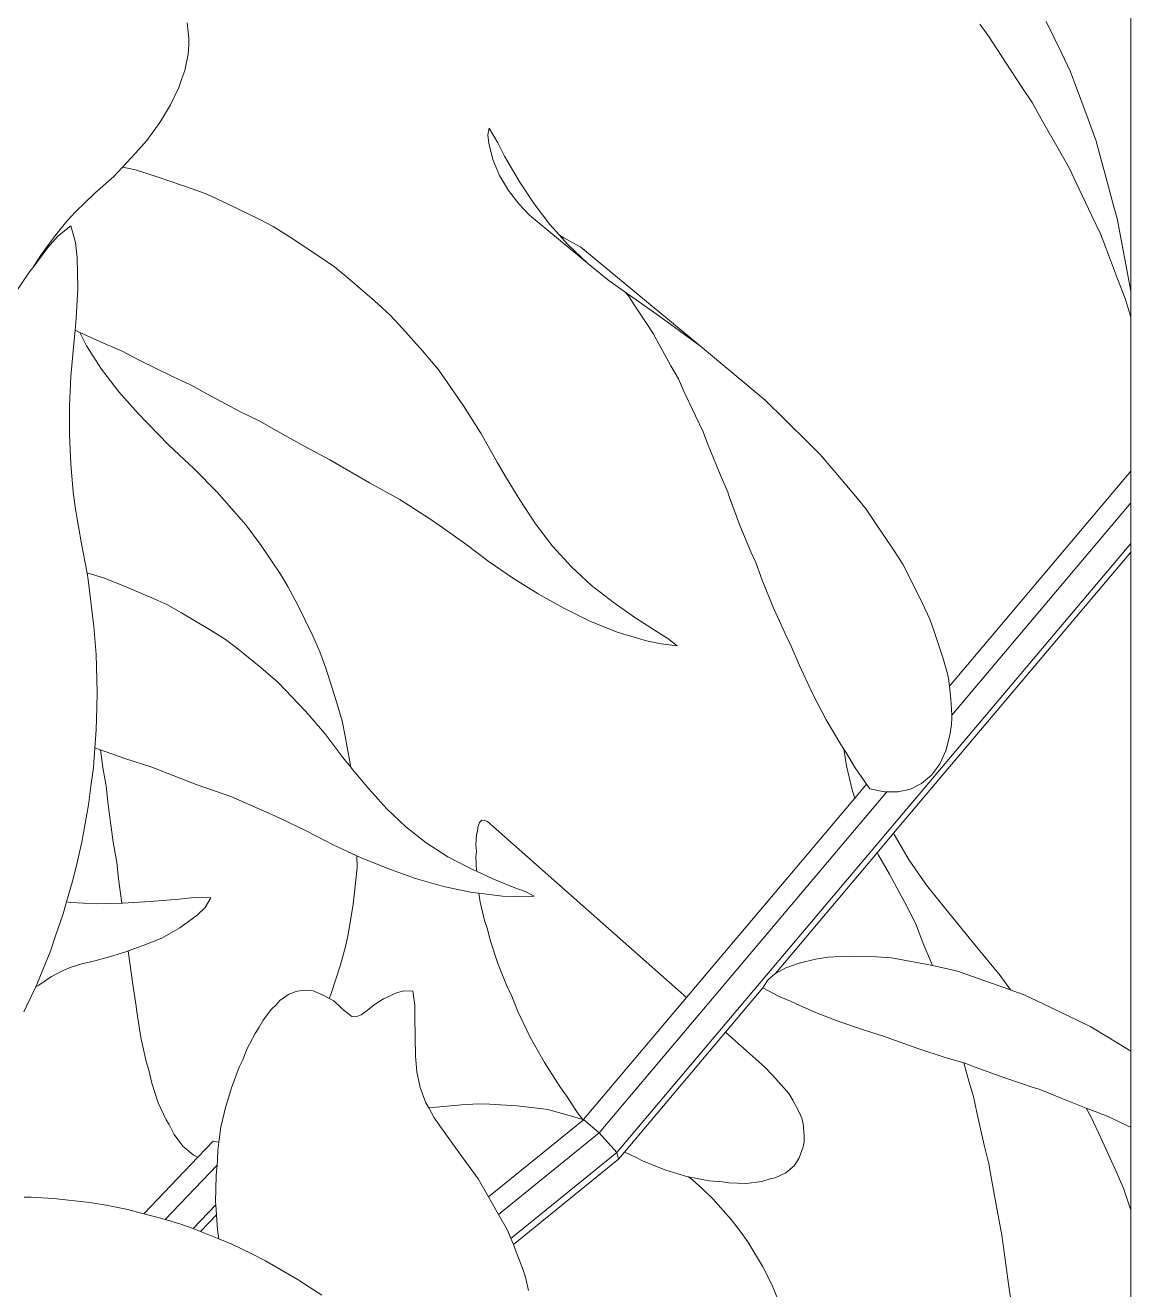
# Model space of a CAD drawing. Header units: metres. Extents: x 12.2 to 77.2, y 18.8 to 35.5.
# Drawn here: x 61.8516 to 62.0748, y 30.0491 to 30.3045 of the extents above; entities that cross this region are included whole.
import ezdxf

# ---------------------------------------------------------------- set-up
doc = ezdxf.new("R2010")
doc.units = ezdxf.units.M
doc.layers.add('0inne_gulv', color=7, linetype='Continuous', lineweight=13)

# ---------------------------------------------------------------- blocks, each defined once
blk = doc.blocks.new('One bedroom house rs')
for p, q in [((-8.48723, 0.20285), (-8.48723, -1.73512)), ((-8.67773, -1.68089), (-8.6774, -1.68396)), ((-8.51585, -1.68363), (-8.51772, -1.68115)), ((-8.50428, -1.68064), (-8.50123, -1.68694)), ((-8.67758, -1.68719), (-8.67743, -1.68526)), ((-8.6774, -1.68396), (-8.67743, -1.68526)), ((-8.51338, -1.68748), (-8.51585, -1.68363)), ((-8.67826, -1.69052), (-8.67758, -1.68719)), ((-8.51338, -1.68748), (-8.50921, -1.69386)), ((-8.50123, -1.68694), (-8.49939, -1.69081)), ((-8.6788, -1.69211), (-8.67826, -1.69052)), ((-8.67944, -1.69394), (-8.6788, -1.69211)), ((-8.49838, -1.69349), (-8.49939, -1.69081)), ((-8.68112, -1.69746), (-8.67944, -1.69394)), ((-8.50921, -1.69386), (-8.50713, -1.69699)), ((-8.49584, -1.70034), (-8.49838, -1.69349)), ((-8.68112, -1.69746), (-8.68236, -1.69946)), ((-8.50713, -1.69699), (-8.50529, -1.7003)), ((-8.68236, -1.69946), (-8.68327, -1.701)), ((-8.50529, -1.7003), (-8.50164, -1.70677)), ((-8.49584, -1.70034), (-8.49421, -1.70482)), ((-8.68592, -1.70465), (-8.68327, -1.701)), ((-8.61679, -1.70218), (-8.61701, -1.70352)), ((-8.61679, -1.70218), (-8.61505, -1.70514)), ((-8.68818, -1.70722), (-8.68592, -1.70465)), ((-8.61686, -1.70517), (-8.61701, -1.70352)), ((-8.61686, -1.70517), (-8.61602, -1.7085)), ((-8.61368, -1.7078), (-8.61505, -1.70514)), ((-8.49421, -1.70482), (-8.49387, -1.70604)), ((-8.49387, -1.70604), (-8.49224, -1.71202)), ((-8.69079, -1.71002), (-8.68818, -1.70722)), ((-8.61466, -1.7117), (-8.61602, -1.7085)), ((-8.61368, -1.7078), (-8.61074, -1.71286)), ((-8.50164, -1.70677), (-8.49961, -1.71031)), ((-8.69257, -1.71192), (-8.69079, -1.71002)), ((-8.68944, -1.71029), (-8.69079, -1.71002)), ((-8.6882, -1.71058), (-8.68944, -1.71029)), ((-8.68361, -1.71204), (-8.6882, -1.71058)), ((-8.49824, -1.71324), (-8.49961, -1.71031)), ((-8.6964, -1.71529), (-8.69257, -1.71192)), ((-8.68361, -1.71204), (-8.67657, -1.71447)), ((-8.61284, -1.71476), (-8.61466, -1.7117)), ((-8.6077, -1.71745), (-8.61074, -1.71286)), ((-8.49516, -1.71973), (-8.49824, -1.71324)), ((-8.49224, -1.71202), (-8.49062, -1.71805)), ((-8.70029, -1.71904), (-8.6964, -1.71529)), ((-8.67657, -1.71447), (-8.67381, -1.7155)), ((-8.66978, -1.71736), (-8.67381, -1.7155)), ((-8.6108, -1.71747), (-8.61284, -1.71476)), ((-8.66322, -1.72057), (-8.66978, -1.71736)), ((-8.6108, -1.71747), (-8.60861, -1.71976)), ((-8.60451, -1.72164), (-8.6077, -1.71745)), ((-8.49062, -1.71805), (-8.48999, -1.72044)), ((-8.70478, -1.72429), (-8.70206, -1.72098)), ((-8.70206, -1.72098), (-8.70029, -1.71904)), ((-8.66322, -1.72057), (-8.66039, -1.72205)), ((-8.60861, -1.71976), (-8.59694, -1.72941)), ((-8.49333, -1.72353), (-8.49516, -1.71973)), ((-8.48723, -1.73512), (-8.48999, -1.72044)), ((-8.70125, -1.72192), (-8.7039, -1.72399)), ((-8.70125, -1.72192), (-8.70029, -1.72523)), ((-8.66039, -1.72205), (-8.65695, -1.72419)), ((-8.60451, -1.72164), (-8.60259, -1.72378)), ((-8.60259, -1.72378), (-8.60172, -1.72429)), ((-8.60259, -1.72378), (-8.60094, -1.72562)), ((-8.49233, -1.72616), (-8.49333, -1.72353)), ((-8.70587, -1.7263), (-8.70895, -1.73036)), ((-8.70478, -1.72429), (-8.70732, -1.72784)), ((-8.70587, -1.7263), (-8.7039, -1.72399)), ((-8.7, -1.72831), (-8.70029, -1.72523)), ((-8.65695, -1.72419), (-8.65095, -1.72815)), ((-8.60172, -1.72429), (-8.6005, -1.72497)), ((-8.60094, -1.72562), (-8.59694, -1.72941)), ((-8.6005, -1.72497), (-8.59828, -1.72618)), ((-8.59828, -1.72618), (-8.57408, -1.74618)), ((-8.49233, -1.72616), (-8.48987, -1.73257)), ((-8.70895, -1.73036), (-8.70732, -1.72784)), ((-8.7, -1.72831), (-8.69986, -1.73452)), ((-8.65095, -1.72815), (-8.64803, -1.73018)), ((-8.71295, -1.73615), (-8.70958, -1.73119)), ((-8.70895, -1.73036), (-8.70958, -1.73119)), ((-8.64803, -1.73018), (-8.64527, -1.73244)), ((-8.59694, -1.72941), (-8.59253, -1.73301)), ((-8.63991, -1.73707), (-8.64527, -1.73244)), ((-8.59253, -1.73301), (-8.58939, -1.73521)), ((-8.48833, -1.73654), (-8.48987, -1.73257)), ((-8.70014, -1.74054), (-8.69986, -1.73452)), ((-8.58867, -1.73604), (-8.58939, -1.73521)), ((-8.58939, -1.73521), (-8.58774, -1.73638)), ((-8.58738, -1.73807), (-8.58867, -1.73604)), ((-8.583, -1.73976), (-8.58774, -1.73638)), ((-8.48802, -1.73764), (-8.48833, -1.73654)), ((-8.48723, -1.73512), (-8.48723, -1.74035)), ((-8.63684, -1.73987), (-8.63991, -1.73707)), ((-8.58738, -1.73807), (-8.58496, -1.7417)), ((-8.48723, -1.74035), (-8.48802, -1.73764)), ((-8.70039, -1.74299), (-8.70014, -1.74054)), ((-8.63487, -1.74195), (-8.63684, -1.73987)), ((-8.58496, -1.7417), (-8.58363, -1.74361)), ((-8.583, -1.73976), (-8.58008, -1.74185)), ((-8.48723, -1.74035), (-8.48723, -1.77145)), ((-8.70074, -1.74643), (-8.70039, -1.74299)), ((-8.70039, -1.74299), (-8.69943, -1.74342)), ((-8.69805, -1.74611), (-8.69943, -1.74342)), ((-8.69943, -1.74342), (-8.69406, -1.74587)), ((-8.63487, -1.74195), (-8.63021, -1.74717)), ((-8.58363, -1.74361), (-8.58251, -1.74575)), ((-8.58008, -1.74185), (-8.57408, -1.74618)), ((-8.70074, -1.74643), (-8.70123, -1.75233)), ((-8.69805, -1.74611), (-8.69503, -1.75087)), ((-8.69406, -1.74587), (-8.69102, -1.74717)), ((-8.58251, -1.74575), (-8.58006, -1.7502)), ((-8.56105, -1.7571), (-8.57408, -1.74618)), ((-8.68731, -1.7491), (-8.69102, -1.74717)), ((-8.68055, -1.75242), (-8.68731, -1.7491)), ((-8.63021, -1.74717), (-8.62693, -1.75108)), ((-8.69503, -1.75087), (-8.69156, -1.75543)), ((-8.62693, -1.75108), (-8.62196, -1.75824)), ((-8.58006, -1.7502), (-8.57856, -1.7528)), ((-8.70123, -1.75233), (-8.70149, -1.75823)), ((-8.67709, -1.75402), (-8.68055, -1.75242)), ((-8.6738, -1.75585), (-8.67709, -1.75402)), ((-8.57758, -1.75503), (-8.57856, -1.7528)), ((-8.68765, -1.75977), (-8.69156, -1.75543)), ((-8.66709, -1.75937), (-8.6738, -1.75585)), ((-8.57514, -1.76027), (-8.57758, -1.75503)), ((-8.5571, -1.76098), (-8.56105, -1.7571)), ((-8.70149, -1.75823), (-8.7015, -1.76412)), ((-8.66709, -1.75937), (-8.66305, -1.76137)), ((-8.62196, -1.75824), (-8.61843, -1.76379)), ((-8.68765, -1.75977), (-8.68377, -1.76385)), ((-8.66305, -1.76137), (-8.66042, -1.76291)), ((-8.57354, -1.76352), (-8.57514, -1.76027)), ((-8.55193, -1.76608), (-8.5571, -1.76098)), ((-8.7015, -1.76412), (-8.70128, -1.76995)), ((-8.68377, -1.76385), (-8.68137, -1.76625)), ((-8.65385, -1.76656), (-8.66042, -1.76291)), ((-8.61519, -1.76963), (-8.61843, -1.76379)), ((-8.57267, -1.76583), (-8.57354, -1.76352)), ((-8.68137, -1.76625), (-8.67638, -1.77089)), ((-8.64893, -1.76913), (-8.65385, -1.76656)), ((-8.57267, -1.76583), (-8.57028, -1.77178)), ((-8.55193, -1.76608), (-8.54991, -1.76809)), ((-8.64097, -1.77383), (-8.64893, -1.76913)), ((-8.6135, -1.77251), (-8.61519, -1.76963)), ((-8.54991, -1.76809), (-8.54717, -1.77131)), ((-8.70078, -1.77566), (-8.70128, -1.76995)), ((-8.67638, -1.77089), (-8.67171, -1.77569)), ((-8.5686, -1.77569), (-8.57028, -1.77178)), ((-8.54717, -1.77131), (-8.54275, -1.77659)), ((-8.52384, -1.81486), (-8.48723, -1.77145)), ((-8.48723, -1.77145), (-8.48723, -1.77787)), ((-8.63478, -1.7772), (-8.64097, -1.77383)), ((-8.6135, -1.77251), (-8.61058, -1.77724)), ((-8.70078, -1.77566), (-8.70033, -1.77912)), ((-8.67171, -1.77569), (-8.66588, -1.78232)), ((-8.62899, -1.78095), (-8.63478, -1.7772)), ((-8.60745, -1.7821), (-8.61058, -1.77724)), ((-8.56824, -1.77679), (-8.5686, -1.77569)), ((-8.56623, -1.7822), (-8.56824, -1.77679)), ((-8.54064, -1.77915), (-8.54275, -1.77659)), ((-8.70033, -1.77912), (-8.69909, -1.78615)), ((-8.53874, -1.78194), (-8.54064, -1.77915)), ((-8.52337, -1.82072), (-8.48723, -1.77787)), ((-8.48723, -1.77787), (-8.48723, -1.78605)), ((-8.66588, -1.78232), (-8.66284, -1.78646)), ((-8.62615, -1.78289), (-8.62899, -1.78095)), ((-8.60399, -1.78662), (-8.60745, -1.7821)), ((-8.56623, -1.7822), (-8.56395, -1.78771)), ((-8.53515, -1.78734), (-8.53874, -1.78194)), ((-8.6215, -1.78619), (-8.62615, -1.78289)), ((-8.69798, -1.79202), (-8.69909, -1.78615)), ((-8.66284, -1.78646), (-8.65892, -1.79228)), ((-8.6215, -1.78619), (-8.61677, -1.78975)), ((-8.60018, -1.79077), (-8.60399, -1.78662)), ((-8.59099, -1.90906), (-8.48723, -1.78605)), ((-8.56295, -1.78992), (-8.56395, -1.78771)), ((-8.53326, -1.79026), (-8.53515, -1.78734)), ((-8.48723, -1.78605), (-8.48723, -1.78781)), ((-8.61188, -1.7931), (-8.61677, -1.78975)), ((-8.56166, -1.79344), (-8.56295, -1.78992)), ((-8.5351, -1.84456), (-8.48723, -1.78781)), ((-8.53196, -1.79275), (-8.53326, -1.79026)), ((-8.48723, -1.78781), (-8.48723, -1.88857)), ((-8.69798, -1.79202), (-8.69757, -1.79214)), ((-8.69772, -1.79342), (-8.69798, -1.79202)), ((-8.69757, -1.79214), (-8.69468, -1.793)), ((-8.65741, -1.79472), (-8.65892, -1.79228)), ((-8.59608, -1.79452), (-8.60018, -1.79077)), ((-8.53196, -1.79275), (-8.52926, -1.7982)), ((-8.69661, -1.80284), (-8.69772, -1.79342)), ((-8.69109, -1.79441), (-8.69468, -1.793)), ((-8.68486, -1.79704), (-8.69109, -1.79441)), ((-8.65546, -1.79837), (-8.65741, -1.79472)), ((-8.60685, -1.79624), (-8.61188, -1.7931)), ((-8.59608, -1.79452), (-8.59174, -1.7979)), ((-8.56166, -1.79344), (-8.55928, -1.79925)), ((-8.68183, -1.79841), (-8.68486, -1.79704)), ((-8.60685, -1.79624), (-8.60171, -1.79914)), ((-8.59174, -1.7979), (-8.58734, -1.80103)), ((-8.6789, -1.80005), (-8.68183, -1.79841)), ((-8.67325, -1.80341), (-8.6789, -1.80005)), ((-8.65546, -1.79837), (-8.65238, -1.8047)), ((-8.60171, -1.79914), (-8.59644, -1.80176)), ((-8.5567, -1.80498), (-8.55928, -1.79925)), ((-8.52926, -1.7982), (-8.52776, -1.80137)), ((-8.69614, -1.8085), (-8.69661, -1.80284)), ((-8.59644, -1.80176), (-8.5909, -1.80395)), ((-8.58288, -1.80393), (-8.58734, -1.80103)), ((-8.52696, -1.80362), (-8.52776, -1.80137)), ((-8.67325, -1.80341), (-8.67002, -1.80547)), ((-8.67002, -1.80547), (-8.66789, -1.80707)), ((-8.65238, -1.8047), (-8.65095, -1.80796)), ((-8.58503, -1.80569), (-8.5909, -1.80395)), ((-8.58288, -1.80393), (-8.58072, -1.80522)), ((-8.57881, -1.80671), (-8.58072, -1.80522)), ((-8.5567, -1.80498), (-8.5558, -1.80679)), ((-8.52518, -1.80906), (-8.52696, -1.80362)), ((-8.66288, -1.8111), (-8.66789, -1.80707)), ((-8.65095, -1.80796), (-8.64975, -1.81127)), ((-8.58503, -1.80569), (-8.58204, -1.8063)), ((-8.57881, -1.80671), (-8.58204, -1.8063)), ((-8.55414, -1.81073), (-8.5558, -1.80679)), ((-8.69594, -1.81611), (-8.69614, -1.8085)), ((-8.5515, -1.81634), (-8.55414, -1.81073)), ((-8.52518, -1.80906), (-8.5242, -1.8124)), ((-8.65935, -1.81414), (-8.66288, -1.8111)), ((-8.64975, -1.81127), (-8.64757, -1.81804)), ((-8.5242, -1.8124), (-8.52403, -1.81334)), ((-8.65388, -1.81993), (-8.65935, -1.81414)), ((-8.52403, -1.81334), (-8.52384, -1.81486)), ((-8.52384, -1.81486), (-8.52352, -1.81751)), ((-8.69594, -1.81611), (-8.69603, -1.81916)), ((-8.64757, -1.81804), (-8.64647, -1.82191)), ((-8.5515, -1.81634), (-8.5487, -1.82166)), ((-8.52352, -1.81751), (-8.52337, -1.82072)), ((-8.69603, -1.81916), (-8.69612, -1.82372)), ((-8.64999, -1.82443), (-8.65388, -1.81993)), ((-8.52337, -1.82072), (-8.52334, -1.82128)), ((-8.64582, -1.82499), (-8.64647, -1.82191)), ((-8.54577, -1.82666), (-8.5487, -1.82166)), ((-8.52373, -1.82479), (-8.52341, -1.82261)), ((-8.52334, -1.82128), (-8.52341, -1.82261)), ((-8.69612, -1.82372), (-8.6964, -1.82734)), ((-8.6463, -1.82931), (-8.64999, -1.82443)), ((-8.64472, -1.83126), (-8.64582, -1.82499)), ((-8.52373, -1.82479), (-8.52459, -1.82793)), ((-8.6964, -1.82734), (-8.6967, -1.83132)), ((-8.6964, -1.82734), (-8.69527, -1.82774)), ((-8.69527, -1.82774), (-8.69476, -1.83132)), ((-8.69527, -1.82774), (-8.69032, -1.82949)), ((-8.54577, -1.82666), (-8.54514, -1.82763)), ((-8.54465, -1.83095), (-8.54514, -1.82763)), ((-8.54514, -1.82763), (-8.54474, -1.82822)), ((-8.54287, -1.83136), (-8.54474, -1.82822)), ((-8.52459, -1.82793), (-8.52575, -1.83056)), ((-8.69032, -1.82949), (-8.68489, -1.83125)), ((-8.64472, -1.83126), (-8.6463, -1.82931)), ((-8.54345, -1.83583), (-8.54465, -1.83095)), ((-8.52575, -1.83056), (-8.52623, -1.83124)), ((-8.6972, -1.83506), (-8.6967, -1.83132)), ((-8.69411, -1.83506), (-8.69476, -1.83132)), ((-8.68489, -1.83125), (-8.67594, -1.83471)), ((-8.64437, -1.83171), (-8.64472, -1.83126)), ((-8.64104, -1.83564), (-8.64437, -1.83171)), ((-8.54057, -1.83469), (-8.54287, -1.83136)), ((-8.52743, -1.83282), (-8.52946, -1.83456)), ((-8.52623, -1.83124), (-8.52743, -1.83282)), ((-8.69767, -1.83887), (-8.6972, -1.83506)), ((-8.6937, -1.83887), (-8.69411, -1.83506)), ((-8.67594, -1.83471), (-8.66897, -1.83715)), ((-8.64104, -1.83564), (-8.63747, -1.83967)), ((-8.59453, -1.90508), (-8.53645, -1.83623)), ((-8.54345, -1.83583), (-8.54292, -1.83747)), ((-8.54292, -1.83747), (-8.54057, -1.83469)), ((-8.53991, -1.83564), (-8.54057, -1.83469)), ((-8.53991, -1.83564), (-8.53696, -1.83624)), ((-8.53645, -1.83623), (-8.53696, -1.83624)), ((-8.53509, -1.8362), (-8.53645, -1.83623)), ((-8.53419, -1.83623), (-8.53509, -1.8362)), ((-8.53172, -1.8357), (-8.53419, -1.83623)), ((-8.53172, -1.8357), (-8.52946, -1.83456)), ((-8.66232, -1.84004), (-8.66897, -1.83715)), ((-8.57692, -1.87779), (-8.54292, -1.83747)), ((-8.69902, -1.84636), (-8.69767, -1.83887)), ((-8.69267, -1.84636), (-8.6937, -1.83887)), ((-8.65906, -1.84155), (-8.66232, -1.84004)), ((-8.63361, -1.84332), (-8.63747, -1.83967)), ((-8.65906, -1.84155), (-8.65371, -1.84413)), ((-8.62947, -1.84654), (-8.63361, -1.84332)), ((-8.61911, -1.84414), (-8.61908, -1.84343)), ((-8.61908, -1.84343), (-8.61872, -1.84244)), ((-8.61872, -1.84244), (-8.61838, -1.84209)), ((-8.61838, -1.84209), (-8.61825, -1.84196)), ((-8.61766, -1.84199), (-8.61825, -1.84196)), ((-8.61712, -1.84218), (-8.61766, -1.84199)), ((-8.57692, -1.87779), (-8.61712, -1.84218)), ((-8.7, -1.85048), (-8.69902, -1.84636)), ((-8.69196, -1.85048), (-8.69267, -1.84636)), ((-8.64828, -1.84692), (-8.65371, -1.84413)), ((-8.61931, -1.84491), (-8.61945, -1.84692)), ((-8.61931, -1.84491), (-8.61911, -1.84414)), ((-8.53844, -1.84852), (-8.5351, -1.84456)), ((-8.53498, -1.84481), (-8.5351, -1.84456)), ((-8.53498, -1.84481), (-8.53194, -1.85001)), ((-8.64347, -1.84913), (-8.64828, -1.84692)), ((-8.62947, -1.84654), (-8.6251, -1.84933)), ((-8.61945, -1.84692), (-8.61934, -1.84829)), ((-8.61944, -1.84938), (-8.61934, -1.84829)), ((-8.55898, -1.87291), (-8.53844, -1.84852)), ((-8.53844, -1.84852), (-8.53819, -1.84904)), ((-8.53819, -1.84904), (-8.53596, -1.85285)), ((-8.70075, -1.85376), (-8.7, -1.85048)), ((-8.69162, -1.85376), (-8.69196, -1.85048)), ((-8.64354, -1.85278), (-8.64346, -1.85151)), ((-8.64346, -1.85151), (-8.64347, -1.84913)), ((-8.64277, -1.84946), (-8.64347, -1.84913)), ((-8.63721, -1.85172), (-8.64277, -1.84946)), ((-8.6251, -1.84933), (-8.62055, -1.85171)), ((-8.61936, -1.85226), (-8.61944, -1.84938)), ((-8.53194, -1.85001), (-8.52846, -1.85505)), ((-8.70075, -1.85376), (-8.70209, -1.85843)), ((-8.69162, -1.85376), (-8.69096, -1.85872)), ((-8.64424, -1.8589), (-8.64354, -1.85278)), ((-8.63163, -1.85371), (-8.63721, -1.85172)), ((-8.63163, -1.85371), (-8.62601, -1.85536)), ((-8.62055, -1.85171), (-8.61936, -1.85226)), ((-8.61936, -1.85226), (-8.61605, -1.85379)), ((-8.61159, -1.85559), (-8.61605, -1.85379)), ((-8.53395, -1.85646), (-8.53596, -1.85285)), ((-8.62601, -1.85536), (-8.62019, -1.85656)), ((-8.61886, -1.85671), (-8.62019, -1.85656)), ((-8.61886, -1.85671), (-8.61861, -1.85852)), ((-8.61409, -1.85727), (-8.61886, -1.85671)), ((-8.61159, -1.85559), (-8.60948, -1.85634)), ((-8.60766, -1.85727), (-8.60948, -1.85634)), ((-8.53395, -1.85646), (-8.53281, -1.85859)), ((-8.52457, -1.8599), (-8.52846, -1.85505)), ((-8.70209, -1.85843), (-8.70284, -1.86104)), ((-8.70134, -1.85855), (-8.70209, -1.85843)), ((-8.69606, -1.85885), (-8.70134, -1.85855)), ((-8.69606, -1.85885), (-8.69096, -1.85872)), ((-8.69096, -1.85872), (-8.69077, -1.85871)), ((-8.69077, -1.85871), (-8.68524, -1.85838)), ((-8.67936, -1.85789), (-8.68524, -1.85838)), ((-8.67936, -1.85789), (-8.67636, -1.85758)), ((-8.67295, -1.85765), (-8.67636, -1.85758)), ((-8.67295, -1.85765), (-8.67414, -1.85957)), ((-8.64424, -1.8589), (-8.64525, -1.86505)), ((-8.61861, -1.85852), (-8.61769, -1.86222)), ((-8.61409, -1.85727), (-8.61102, -1.85737)), ((-8.60766, -1.85727), (-8.61102, -1.85737)), ((-8.53281, -1.85859), (-8.53066, -1.86274)), ((-8.70284, -1.86104), (-8.70434, -1.86533)), ((-8.67575, -1.86111), (-8.67926, -1.86371)), ((-8.67575, -1.86111), (-8.67414, -1.85957)), ((-8.52457, -1.8599), (-8.52075, -1.86463)), ((-8.68289, -1.86575), (-8.67926, -1.86371)), ((-8.61769, -1.86222), (-8.61715, -1.86379)), ((-8.61652, -1.86639), (-8.61715, -1.86379)), ((-8.52897, -1.86721), (-8.53066, -1.86274)), ((-8.70531, -1.86818), (-8.70434, -1.86533)), ((-8.68662, -1.86727), (-8.68289, -1.86575)), ((-8.64577, -1.86748), (-8.64525, -1.86505)), ((-8.61652, -1.86639), (-8.61504, -1.87091)), ((-8.52075, -1.86463), (-8.5184, -1.8675)), ((-8.70812, -1.87516), (-8.70531, -1.86818)), ((-8.69016, -1.86852), (-8.69342, -1.86955)), ((-8.69016, -1.86852), (-8.68964, -1.86834)), ((-8.68964, -1.86834), (-8.68662, -1.86727)), ((-8.68876, -1.87516), (-8.68964, -1.86834)), ((-8.64679, -1.87115), (-8.64577, -1.86748)), ((-8.54715, -1.86952), (-8.54306, -1.86944)), ((-8.53853, -1.86956), (-8.54306, -1.86944)), ((-8.52727, -1.87132), (-8.52897, -1.86721)), ((-8.5184, -1.8675), (-8.51359, -1.8733)), ((-8.70137, -1.87171), (-8.70269, -1.87224)), ((-8.699, -1.87097), (-8.70137, -1.87171)), ((-8.699, -1.87097), (-8.69637, -1.87037)), ((-8.69342, -1.86955), (-8.69637, -1.87037)), ((-8.64679, -1.87115), (-8.64875, -1.87714)), ((-8.61504, -1.87091), (-8.61312, -1.8756)), ((-8.55898, -1.87291), (-8.55687, -1.8718)), ((-8.55417, -1.87084), (-8.55687, -1.8718)), ((-8.55417, -1.87084), (-8.5509, -1.87004)), ((-8.5509, -1.87004), (-8.54832, -1.86961)), ((-8.54715, -1.86952), (-8.54832, -1.86961)), ((-8.53853, -1.86956), (-8.53556, -1.86976)), ((-8.53556, -1.86976), (-8.53369, -1.87006)), ((-8.52867, -1.87102), (-8.53369, -1.87006)), ((-8.52867, -1.87102), (-8.52727, -1.87132)), ((-8.52727, -1.87132), (-8.52336, -1.87218)), ((-8.70512, -1.87349), (-8.70769, -1.87527)), ((-8.70269, -1.87224), (-8.70512, -1.87349)), ((-8.56148, -1.87583), (-8.56054, -1.8743)), ((-8.56054, -1.8743), (-8.55948, -1.87334)), ((-8.55898, -1.87291), (-8.55948, -1.87334)), ((-8.52336, -1.87218), (-8.5222, -1.87247)), ((-8.5222, -1.87247), (-8.51801, -1.8739)), ((-8.51149, -1.87622), (-8.51801, -1.8739)), ((-8.51359, -1.8733), (-8.51149, -1.87622)), ((-8.70833, -1.8756), (-8.7102, -1.87951)), ((-8.70812, -1.87516), (-8.70833, -1.8756)), ((-8.70769, -1.87527), (-8.70833, -1.8756)), ((-8.68876, -1.87516), (-8.68803, -1.87951)), ((-8.65731, -1.87718), (-8.65613, -1.87668)), ((-8.65613, -1.87668), (-8.65553, -1.87646)), ((-8.65378, -1.87627), (-8.65553, -1.87646)), ((-8.6523, -1.8764), (-8.65378, -1.87627)), ((-8.65013, -1.87733), (-8.6523, -1.8764)), ((-8.64905, -1.87795), (-8.64875, -1.87714)), ((-8.63561, -1.87689), (-8.6381, -1.87802)), ((-8.63561, -1.87689), (-8.63412, -1.8764)), ((-8.63218, -1.87645), (-8.63412, -1.8764)), ((-8.63218, -1.87645), (-8.63176, -1.87931)), ((-8.61312, -1.8756), (-8.61236, -1.87715)), ((-8.61236, -1.87715), (-8.61097, -1.8806)), ((-8.56903, -1.88478), (-8.56148, -1.87583)), ((-8.56148, -1.87583), (-8.55835, -1.87747)), ((-8.51134, -1.87627), (-8.51149, -1.87622)), ((-8.51134, -1.87627), (-8.50864, -1.87727)), ((-8.7102, -1.87951), (-8.71073, -1.88065)), ((-8.68803, -1.87951), (-8.68793, -1.88065)), ((-8.65975, -1.87916), (-8.66073, -1.88009)), ((-8.65903, -1.87838), (-8.65975, -1.87916)), ((-8.65731, -1.87718), (-8.65903, -1.87838)), ((-8.64905, -1.87795), (-8.65013, -1.87733)), ((-8.64816, -1.87846), (-8.64905, -1.87795)), ((-8.64669, -1.87982), (-8.64816, -1.87846)), ((-8.64142, -1.88041), (-8.64001, -1.87921)), ((-8.64001, -1.87921), (-8.6381, -1.87802)), ((-8.63177, -1.88162), (-8.63176, -1.87931)), ((-8.59771, -1.90243), (-8.57692, -1.87779)), ((-8.5559, -1.87852), (-8.55835, -1.87747)), ((-8.55468, -1.87913), (-8.5559, -1.87852)), ((-8.55057, -1.88092), (-8.55468, -1.87913)), ((-8.50864, -1.87727), (-8.50475, -1.87909)), ((-8.50475, -1.87909), (-8.49819, -1.88225)), ((-8.68793, -1.88065), (-8.68713, -1.88583)), ((-8.66073, -1.88009), (-8.66241, -1.88231)), ((-8.64606, -1.88037), (-8.64669, -1.87982)), ((-8.64518, -1.88107), (-8.64606, -1.88037)), ((-8.64518, -1.88107), (-8.64448, -1.88159)), ((-8.64361, -1.88166), (-8.64448, -1.88159)), ((-8.64259, -1.88126), (-8.64361, -1.88166)), ((-8.64259, -1.88126), (-8.64142, -1.88041)), ((-8.63177, -1.88162), (-8.63175, -1.88586)), ((-8.61097, -1.8806), (-8.60849, -1.88575)), ((-8.55057, -1.88092), (-8.54599, -1.88268)), ((-8.49819, -1.88225), (-8.49526, -1.88369)), ((-8.66405, -1.885), (-8.66321, -1.88373)), ((-8.66241, -1.88231), (-8.66321, -1.88373)), ((-8.58947, -1.90901), (-8.56903, -1.88478)), ((-8.5611, -1.8918), (-8.56903, -1.88478)), ((-8.54099, -1.88438), (-8.54599, -1.88268)), ((-8.53735, -1.88549), (-8.54099, -1.88438)), ((-8.49174, -1.88581), (-8.49526, -1.88369)), ((-8.68713, -1.88583), (-8.68602, -1.89066)), ((-8.66569, -1.8882), (-8.66405, -1.885)), ((-8.63163, -1.88955), (-8.63175, -1.88586)), ((-8.60563, -1.89088), (-8.60849, -1.88575)), ((-8.53567, -1.88613), (-8.53735, -1.88549)), ((-8.53019, -1.88806), (-8.53567, -1.88613)), ((-8.48723, -1.88857), (-8.49174, -1.88581)), ((-8.66652, -1.89032), (-8.66569, -1.8882)), ((-8.63138, -1.89279), (-8.63163, -1.88955)), ((-8.52446, -1.88992), (-8.53019, -1.88806)), ((-8.52446, -1.88992), (-8.52093, -1.89098)), ((-8.48723, -1.88857), (-8.48723, -1.90396)), ((-8.68602, -1.89066), (-8.68547, -1.89241)), ((-8.68487, -1.89507), (-8.68547, -1.89241)), ((-8.66726, -1.89185), (-8.66883, -1.896)), ((-8.66726, -1.89185), (-8.66652, -1.89032)), ((-8.60563, -1.89088), (-8.6024, -1.89595)), ((-8.55955, -1.89347), (-8.5611, -1.8918)), ((-8.52093, -1.89098), (-8.51991, -1.89463)), ((-8.52093, -1.89098), (-8.52089, -1.89099)), ((-8.51863, -1.89186), (-8.52089, -1.89099)), ((-8.51282, -1.89394), (-8.51863, -1.89186)), ((-8.63138, -1.89279), (-8.63071, -1.89592)), ((-8.55955, -1.89347), (-8.55726, -1.89599)), ((-8.51897, -1.89774), (-8.51991, -1.89463)), ((-8.50695, -1.89592), (-8.51282, -1.89394)), ((-8.68487, -1.89507), (-8.68358, -1.89902)), ((-8.66965, -1.89888), (-8.66883, -1.896)), ((-8.63071, -1.89592), (-8.62955, -1.89901)), ((-8.6024, -1.89595), (-8.60119, -1.89764)), ((-8.55726, -1.89599), (-8.55626, -1.89712)), ((-8.55626, -1.89712), (-8.55546, -1.89848)), ((-8.50573, -1.8963), (-8.50695, -1.89592)), ((-8.50128, -1.89811), (-8.50573, -1.8963)), ((-8.68358, -1.89902), (-8.68201, -1.90248)), ((-8.67096, -1.90397), (-8.66995, -1.89969)), ((-8.66995, -1.89969), (-8.66965, -1.89888)), ((-8.62955, -1.89901), (-8.62897, -1.90007)), ((-8.62824, -1.89998), (-8.62897, -1.90007)), ((-8.62897, -1.90007), (-8.62788, -1.90207)), ((-8.62235, -1.89944), (-8.62824, -1.89998)), ((-8.62235, -1.89944), (-8.61891, -1.89925)), ((-8.61664, -1.89928), (-8.61891, -1.89925)), ((-8.61116, -1.89964), (-8.61664, -1.89928)), ((-8.60597, -1.90024), (-8.61116, -1.89964)), ((-8.60119, -1.89764), (-8.59895, -1.90103)), ((-8.55546, -1.89848), (-8.55418, -1.90093)), ((-8.5183, -1.90099), (-8.51897, -1.89774)), ((-8.50128, -1.89811), (-8.49621, -1.90009)), ((-8.49518, -1.90193), (-8.49621, -1.90009)), ((-8.49621, -1.90009), (-8.49438, -1.90081)), ((-8.68201, -1.90248), (-8.68141, -1.90343)), ((-8.62788, -1.90207), (-8.62573, -1.90507)), ((-8.6169, -1.91802), (-8.59782, -1.90252)), ((-8.60496, -1.90041), (-8.60597, -1.90024)), ((-8.60112, -1.90143), (-8.60496, -1.90041)), ((-8.60112, -1.90143), (-8.59789, -1.90243)), ((-8.59789, -1.90243), (-8.59895, -1.90103)), ((-8.59782, -1.90252), (-8.59789, -1.90243)), ((-8.59782, -1.90252), (-8.59771, -1.90243)), ((-8.59771, -1.90243), (-8.59453, -1.90508)), ((-8.55418, -1.90093), (-8.55364, -1.90214)), ((-8.55339, -1.90331), (-8.55364, -1.90214)), ((-8.51679, -1.9076), (-8.5183, -1.90099)), ((-8.49325, -1.90609), (-8.49518, -1.90193)), ((-8.49438, -1.90081), (-8.49165, -1.90185)), ((-8.48773, -1.90372), (-8.49165, -1.90185)), ((-8.68141, -1.90343), (-8.6804, -1.90541)), ((-8.67096, -1.90397), (-8.67134, -1.90699)), ((-8.62351, -1.90818), (-8.62573, -1.90507)), ((-8.61486, -1.9216), (-8.59453, -1.90508)), ((-8.59453, -1.90508), (-8.59099, -1.90906)), ((-8.55315, -1.90566), (-8.55339, -1.90331)), ((-8.48723, -1.90396), (-8.48773, -1.90372)), ((-8.48723, -1.90396), (-8.48723, -1.92068)), ((-8.6804, -1.90541), (-8.67862, -1.90777)), ((-8.67657, -1.90956), (-8.67862, -1.90777)), ((-8.67563, -1.91004), (-8.67252, -1.90679)), ((-8.67134, -1.90699), (-8.67252, -1.90679)), ((-8.67134, -1.90699), (-8.67155, -1.9086)), ((-8.55339, -1.9079), (-8.55319, -1.9069)), ((-8.55319, -1.9069), (-8.55315, -1.90566)), ((-8.51585, -1.91136), (-8.51679, -1.9076)), ((-8.49325, -1.90609), (-8.49013, -1.91305)), ((-8.68651, -1.92143), (-8.67563, -1.91004)), ((-8.67657, -1.90956), (-8.67563, -1.91004)), ((-8.67162, -1.91057), (-8.67155, -1.9086)), ((-8.62351, -1.90818), (-8.62208, -1.91017)), ((-8.62208, -1.91017), (-8.61901, -1.91441)), ((-8.61239, -1.92645), (-8.59099, -1.90906)), ((-8.59099, -1.90906), (-8.59063, -1.91039)), ((-8.59063, -1.91039), (-8.58947, -1.90901)), ((-8.58947, -1.90901), (-8.58724, -1.91)), ((-8.58566, -1.91079), (-8.58724, -1.91)), ((-8.55493, -1.91135), (-8.55419, -1.91013)), ((-8.55339, -1.9079), (-8.55419, -1.91013)), ((-8.67172, -1.91162), (-8.68219, -1.92257)), ((-8.67193, -1.91368), (-8.67172, -1.91162)), ((-8.67172, -1.91162), (-8.67162, -1.91057)), ((-8.61189, -1.92767), (-8.59063, -1.91039)), ((-8.58566, -1.91079), (-8.58108, -1.91262)), ((-8.57664, -1.91397), (-8.58108, -1.91262)), ((-8.5569, -1.9132), (-8.55519, -1.91174)), ((-8.55519, -1.91174), (-8.55493, -1.91135)), ((-8.51536, -1.91443), (-8.51585, -1.91136)), ((-8.67193, -1.91368), (-8.67201, -1.91909)), ((-8.6169, -1.91802), (-8.61901, -1.91441)), ((-8.57664, -1.91397), (-8.5765, -1.91399)), ((-8.5765, -1.91399), (-8.57573, -1.91459)), ((-8.5765, -1.91399), (-8.57237, -1.9148)), ((-8.57573, -1.91459), (-8.57367, -1.91639)), ((-8.57237, -1.9148), (-8.56963, -1.91502)), ((-8.5684, -1.91521), (-8.56963, -1.91502)), ((-8.5684, -1.91521), (-8.5649, -1.91532)), ((-8.56172, -1.91494), (-8.5649, -1.91532)), ((-8.56172, -1.91494), (-8.56002, -1.91442)), ((-8.56002, -1.91442), (-8.55902, -1.9142)), ((-8.5569, -1.9132), (-8.55902, -1.9142)), ((-8.51536, -1.91443), (-8.51408, -1.92149)), ((-8.49013, -1.91305), (-8.48865, -1.9165)), ((-8.57367, -1.91639), (-8.57164, -1.91842)), ((-8.48865, -1.9165), (-8.48742, -1.92009)), ((-8.71068, -1.9181), (-8.70923, -1.91812)), ((-8.70923, -1.91812), (-8.70476, -1.91838)), ((-8.70476, -1.91838), (-8.69738, -1.91918)), ((-8.69738, -1.91918), (-8.69414, -1.91969)), ((-8.69006, -1.92052), (-8.69414, -1.91969)), ((-8.68651, -1.92143), (-8.69006, -1.92052)), ((-8.67655, -1.92444), (-8.67198, -1.91966)), ((-8.67198, -1.91966), (-8.67201, -1.91909)), ((-8.67185, -1.92164), (-8.67198, -1.91966)), ((-8.61627, -1.9191), (-8.6169, -1.91802)), ((-8.61486, -1.9216), (-8.61627, -1.9191)), ((-8.56792, -1.92262), (-8.57164, -1.91842)), ((-8.48742, -1.92009), (-8.48723, -1.92068)), ((-8.68284, -1.92237), (-8.68651, -1.92143)), ((-8.68219, -1.92257), (-8.68284, -1.92237)), ((-8.67926, -1.92348), (-8.68219, -1.92257)), ((-8.67507, -1.92501), (-8.67185, -1.92164)), ((-8.67165, -1.92469), (-8.67185, -1.92164)), ((-8.61308, -1.92477), (-8.61486, -1.9216)), ((-8.56591, -1.9252), (-8.56792, -1.92262)), ((-8.51408, -1.92149), (-8.51322, -1.92578)), ((-8.48723, -1.92068), (-8.48723, -1.99064)), ((-8.67655, -1.92444), (-8.67926, -1.92348)), ((-8.67573, -1.92474), (-8.67655, -1.92444)), ((-8.67507, -1.92501), (-8.67573, -1.92474)), ((-8.67139, -1.92652), (-8.67507, -1.92501)), ((-8.67165, -1.92469), (-8.67139, -1.92652)), ((-8.61239, -1.92645), (-8.61308, -1.92477)), ((-8.56457, -1.92713), (-8.56591, -1.9252)), ((-8.66876, -1.9276), (-8.67139, -1.92652)), ((-8.66876, -1.9276), (-8.66469, -1.92952)), ((-8.61189, -1.92767), (-8.61239, -1.92645)), ((-8.61166, -1.92824), (-8.61189, -1.92767)), ((-8.61, -1.93263), (-8.61166, -1.92824)), ((-8.56457, -1.92713), (-8.56161, -1.93202)), ((-8.51287, -1.92871), (-8.51322, -1.92578)), ((-8.66469, -1.92952), (-8.66195, -1.93093)), ((-8.51185, -1.93611), (-8.51287, -1.92871)), ((-8.65533, -1.93477), (-8.66195, -1.93093)), ((-8.61, -1.93263), (-8.60943, -1.93428)), ((-8.56161, -1.93202), (-8.55969, -1.93571)), ((-8.65054, -1.93786), (-8.65533, -1.93477)), ((-8.60943, -1.93428), (-8.60886, -1.93694)), ((-8.55969, -1.93571), (-8.55688, -1.94257)), ((-8.51185, -1.93611), (-8.51109, -1.9409))]:
    blk.add_line(p, q)

msp = doc.modelspace()

# ---------------------------------------------------------------- block references
at = {"layer": '0inne_gulv'}
msp.add_blockref('One bedroom house rs', (70.562, 31.98587), dxfattribs=at)

doc.saveas('drawing.dxf')
